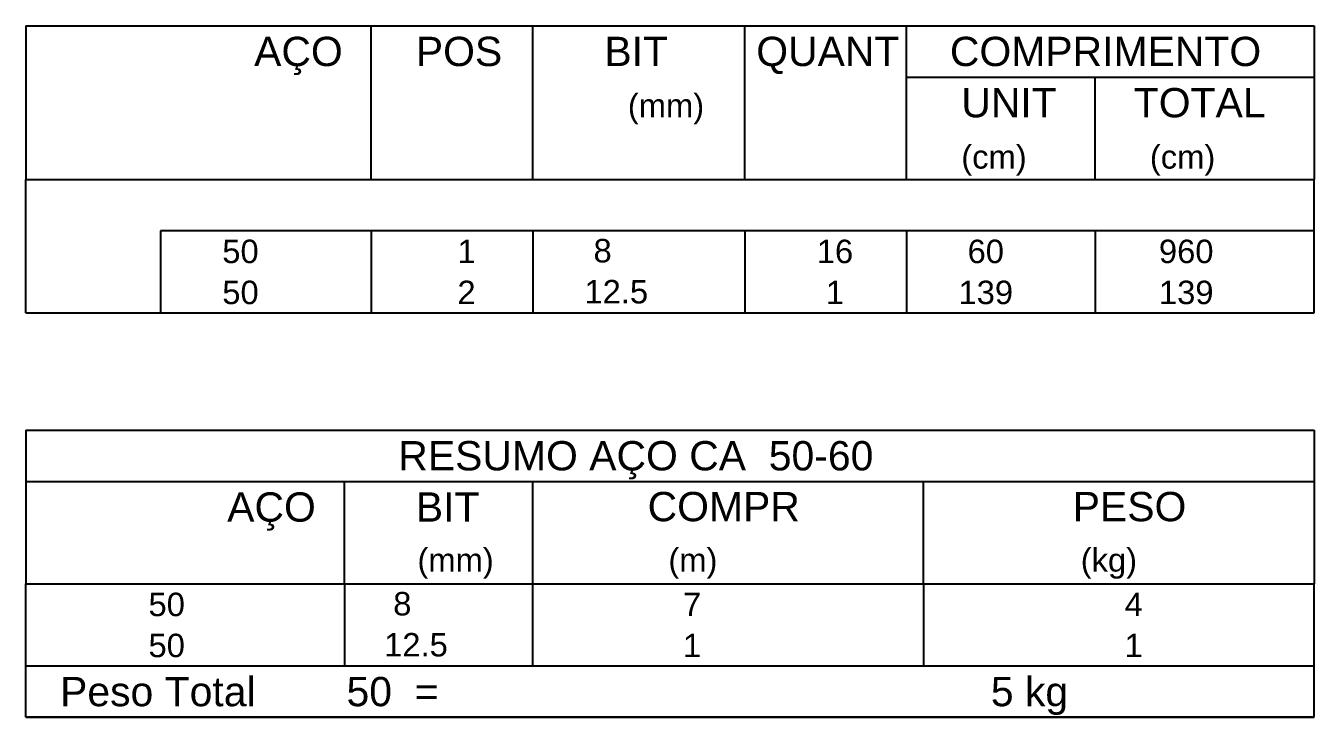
# Model space of a CAD drawing. Extents: x 0 to 119, y 0 to 84.
# Drawn here: x 72.62 to 83.62, y 42.28 to 48.18 of the extents above; entities that cross this region are included whole.
import ezdxf

# ---------------------------------------------------------------- set-up
doc = ezdxf.new("R2010")
doc.units = 0
doc.header["$MEASUREMENT"] = 0
doc.layers.add('3', color=7, linetype='CONTINUOUS')
doc.styles.add('TQS_ARIAL', font='arial.ttf')

msp = doc.modelspace()

# ---------------------------------------------------------------- linework, layer by layer
at = {"layer": '3', "color": 7, "linetype": 'Continuous'}
for p, q in [((72.62448, 48.179502), (72.62448, 46.867002)), ((72.62448, 48.179502), (83.62448, 48.179502)), ((75.57448, 46.867002), (75.57448, 48.179502)), ((76.95448, 46.867002), (76.95448, 48.179502)), ((78.76448, 46.867002), (78.76448, 48.179502)), ((80.14448, 46.867002), (80.14448, 48.179502)), ((83.62448, 48.179502), (83.62448, 46.867002)), ((80.14448, 47.742002), (83.62448, 47.742002)), ((81.754481, 46.867002), (81.754481, 47.742002)), ((72.62448, 46.867002), (83.62448, 46.867002)), ((72.62448, 46.429502), (72.62448, 46.867002)), ((72.62448, 46.867002), (83.62448, 46.867002)), ((83.62448, 46.429502), (83.62448, 46.867002)), ((72.62448, 46.079502), (72.62448, 46.429502)), ((83.62448, 46.429502), (73.77448, 46.429502)), ((73.77448, 46.429502), (73.77448, 46.079502)), ((75.57448, 46.429502), (75.57448, 46.079502)), ((76.95448, 46.429502), (76.95448, 46.079502)), ((78.76448, 46.429502), (78.76448, 46.079502)), ((80.14448, 46.429502), (80.14448, 46.079502)), ((81.754481, 46.429502), (81.754481, 46.079502)), ((83.62448, 46.079502), (83.62448, 46.429502)), ((72.62448, 45.729502), (72.62448, 46.079502)), ((73.77448, 46.079502), (73.77448, 45.729502)), ((75.57448, 46.079502), (75.57448, 45.729502)), ((76.95448, 46.079502), (76.95448, 45.729502)), ((78.76448, 46.079502), (78.76448, 45.729502)), ((80.14448, 46.079502), (80.14448, 45.729502)), ((81.754481, 46.079502), (81.754481, 45.729502)), ((83.62448, 45.729502), (83.62448, 46.079502)), ((72.62448, 45.729502), (83.62448, 45.729502)), ((72.62448, 44.729502), (72.62448, 43.417002)), ((72.62448, 44.729502), (83.62448, 44.729502)), ((83.62448, 44.729502), (83.62448, 43.417002)), ((72.62448, 44.292002), (83.62448, 44.292002)), ((75.34448, 43.417002), (75.34448, 44.292002)), ((76.95448, 43.417002), (76.95448, 44.292002)), ((80.28948, 43.417002), (80.28948, 44.292002)), ((72.62448, 43.417002), (83.62448, 43.417002)), ((72.62448, 43.067002), (72.62448, 43.417002)), ((75.34448, 43.417002), (75.34448, 43.067002)), ((76.95448, 43.067002), (76.95448, 43.417002)), ((80.28948, 43.417002), (80.28948, 43.067002)), ((83.62448, 43.067002), (83.62448, 43.417002)), ((72.62448, 42.717001), (72.62448, 43.067002)), ((75.34448, 43.067002), (75.34448, 42.717002)), ((76.95448, 42.717001), (76.95448, 43.067002)), ((80.28948, 43.067002), (80.28948, 42.717001)), ((83.62448, 42.717001), (83.62448, 43.067002)), ((72.62448, 42.717001), (83.62448, 42.717001)), ((72.62448, 42.279501), (72.62448, 42.717001)), ((72.62448, 42.717001), (83.62448, 42.717001)), ((83.62448, 42.279501), (83.62448, 42.717001)), ((83.62448, 42.279501), (72.62448, 42.279501)), ((72.62448, 42.279501), (83.62448, 42.279501))]:
    msp.add_line(p, q, dxfattribs=at)

# ---------------------------------------------------------------- texts
at = {"layer": '3', "color": 7, "linetype": 'Continuous', "style": 'TQS_ARIAL'}
for s, height, p in [('AÇO', 0.25, (74.57406, 47.835752)), ('POS', 0.25, (75.954481, 47.835752)), ('BIT', 0.25, (77.56448, 47.835752)), ('QUANT', 0.25, (78.86097, 47.835752)), ('COMPRIMENTO', 0.25, (80.513949, 47.835752)), ('UNIT', 0.25, (80.611335, 47.398252)), ('TOTAL', 0.25, (82.083787, 47.398252)), ('(mm)', 0.2, (77.76448, 47.398252)), ('(cm)', 0.2, (80.611335, 46.960752)), ('(cm)', 0.2, (82.221335, 46.960752)), ('     50 ', 0.2, (73.914141, 46.154502)), ('  1', 0.2, (76.15448, 46.154502)), ('    8  ', 0.2, (77.161023, 46.160546)), ('   16', 0.2, (79.14448, 46.154502)), ('    60', 0.2, (80.354481, 46.154502)), ('    960', 0.2, (81.988102, 46.154502)), ('     50 ', 0.2, (73.914141, 45.804502)), ('  2', 0.2, (76.15448, 45.804502)), ('   12.5', 0.2, (77.161023, 45.810546)), ('    1', 0.2, (79.14448, 45.804502)), ('   139', 0.2, (80.354481, 45.804502)), ('    139', 0.2, (81.988102, 45.804502)), ('RESUMO AÇO CA  50-60', 0.25, (75.804977, 44.385752)), ('AÇO', 0.25, (74.34406, 43.948252)), ('BIT', 0.25, (75.95448, 43.948252)), ('COMPR', 0.25, (77.933321, 43.951853)), ('PESO', 0.25, (81.56232, 43.951853)), ('(mm)', 0.2, (75.968341, 43.520752)), ('(m)', 0.2, (78.110627, 43.520752)), ('(kg)', 0.2, (81.630922, 43.520752)), ('     50 ', 0.2, (73.284141, 43.142002)), ('    8  ', 0.2, (75.451023, 43.148046)), ('       7', 0.2, (77.692138, 43.142002)), ('      4', 0.2, (81.539745, 43.142002)), ('     50 ', 0.2, (73.284141, 42.792002)), ('   12.5', 0.2, (75.451023, 42.798045)), ('       1', 0.2, (77.692138, 42.792002)), ('      1', 0.2, (81.539745, 42.792002)), ('Peso Total        50  =', 0.25, (72.917309, 42.373251)), ('      5 kg', 0.25, (80.281485, 42.373251))]:
    msp.add_text(s, height=height, dxfattribs=at).set_placement(p)

doc.saveas('drawing.dxf')
